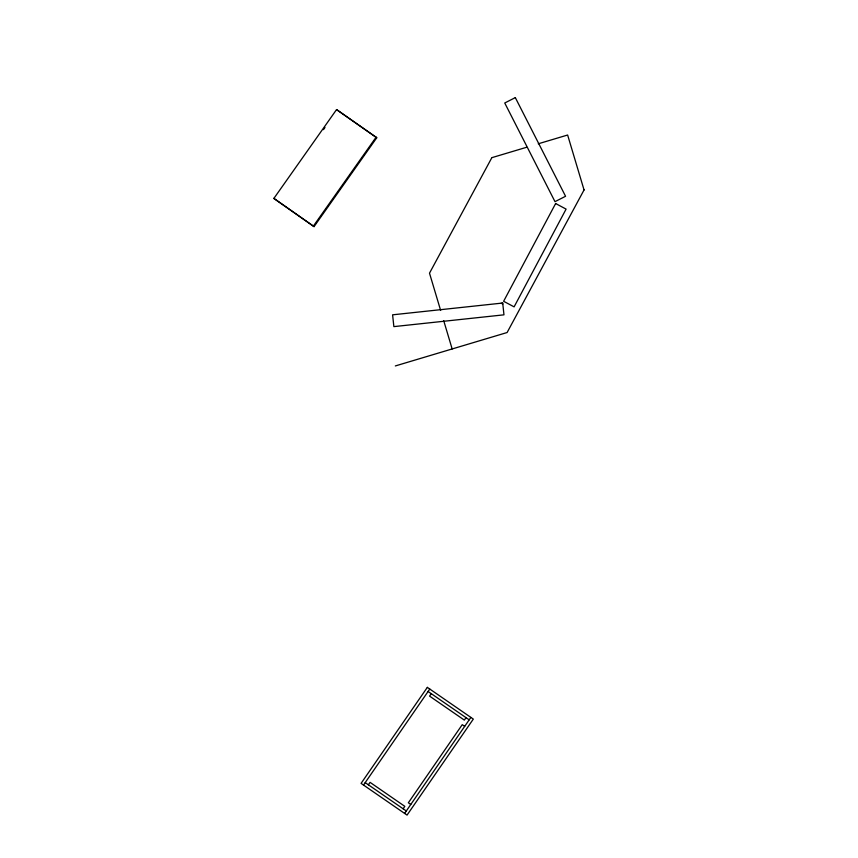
<?xml version="1.0" encoding="UTF-8"?>
<svg xmlns="http://www.w3.org/2000/svg" width="858" height="858" viewBox="0 0 858 858"><rect width="100%" height="100%" fill="white"/><g stroke="black" fill="none" stroke-linecap="round" stroke-linejoin="round"><path stroke-width="1.29" d="M491.849 157.668L429.504 273.176L440.637 310.424M584.126 189.811L507.099 332.529L395.324 365.948M363.524 785.059L429.783 689.049M368.372 784.802L370.055 782.357L404.815 806.348L403.131 808.794M431.263 693.672L429.579 696.117L464.339 720.098L466.023 717.653M404.611 813.416L470.87 717.406M273.874 198.423L336.561 109.577L376.083 137.226L376.748 137.784L314.06 226.619L273.874 198.423L314.06 226.619M323.466 129.644L324.989 127.477M313.395 226.062L376.083 137.226M492.299 157.529L526.769 147.233M538.266 143.79L567.631 135.017L584.051 189.95M501.201 303.196L502.809 304.054M428.099 691.484L469.187 719.841M464.693 726.351L462.248 724.667L408.344 802.777L410.789 804.461M365.208 782.614L406.295 810.971M376.748 137.784L336.561 109.577M443.715 320.699L452.155 348.959M555.63 203.528L503.625 301.287L514.103 306.864L566.098 209.105L555.63 203.528M427.338 687.365L361.079 783.375L407.057 815.1L473.316 719.09L427.338 687.365M515.315 97.608L504.74 102.992L554.997 201.662L565.561 196.278L515.315 97.608M502.702 303.035L392.599 314.822L393.865 326.619L503.968 314.832L502.702 303.035"/></g></svg>
